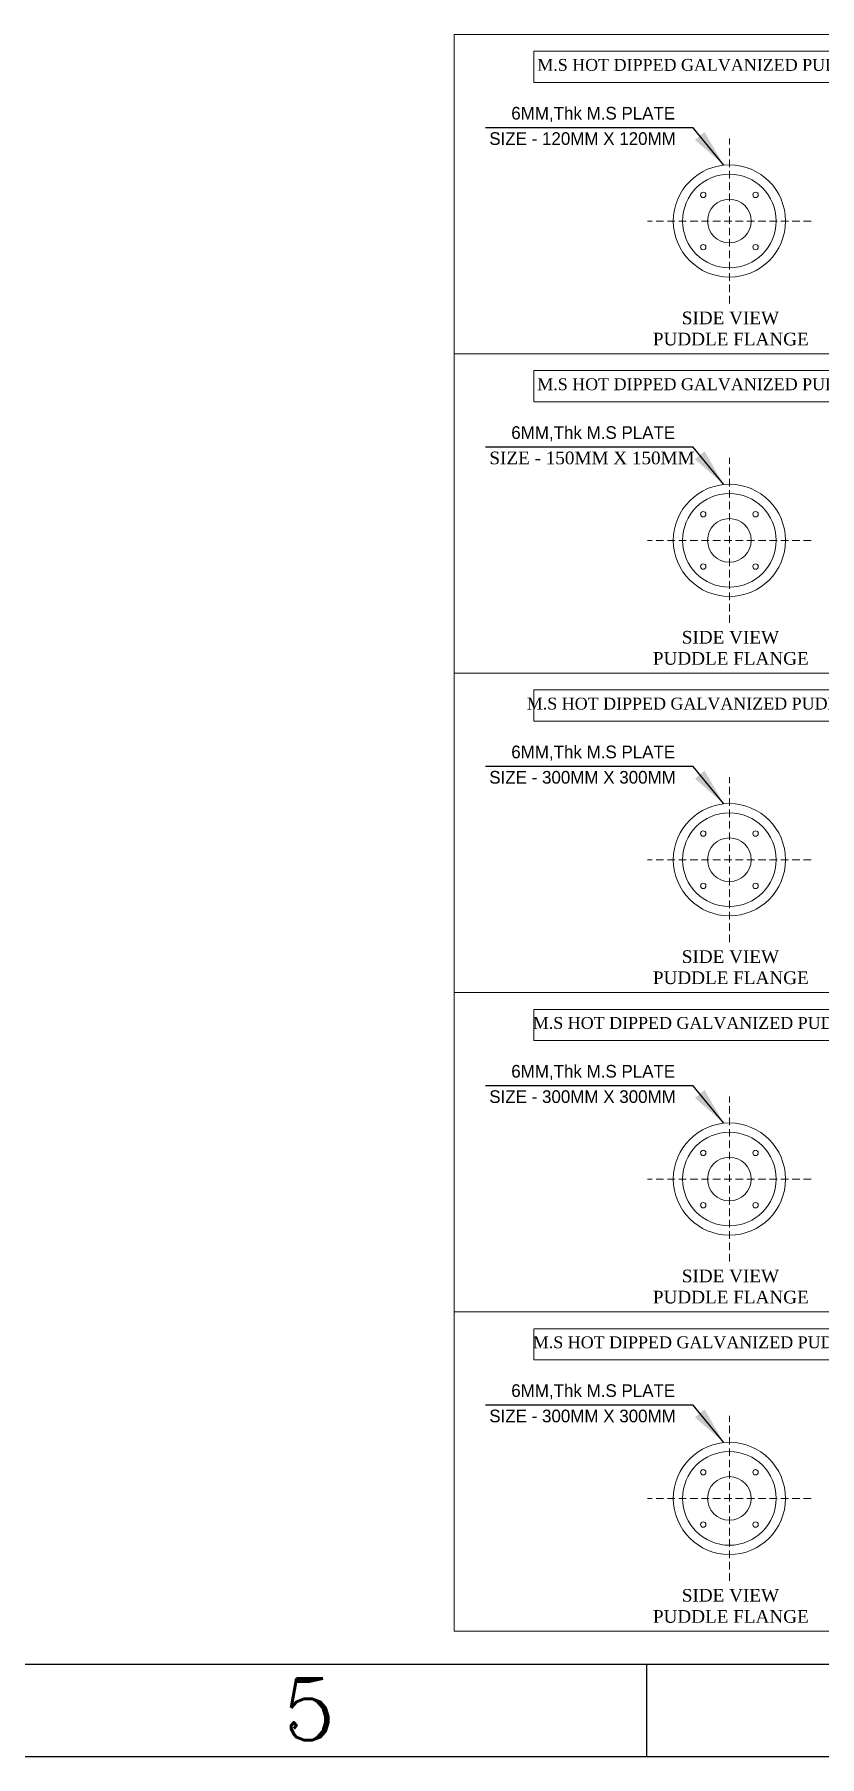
# Model space of a CAD drawing. Header units: millimetres. Extents: x -586673698 to -573385747, y -389867798 to -389752240.
# Drawn here: x -586653800 to -586648614, y -389809116 to -389797742 of the extents above; entities that cross this region are included whole.
import ezdxf

# ---------------------------------------------------------------- set-up
doc = ezdxf.new("R2010")
doc.units = ezdxf.units.MM
doc.header["$LTSCALE"] = 100
doc.linetypes.add('( Hidden )', pattern=[0.375, 0.25, -0.125])
doc.layers.add('1FF-FHC', color=10, linetype='Continuous', lineweight=25)
for name, color, linetype in [('LINE', 9, 'Continuous'), ('P- RWP', 8, 'Continuous'), ('PS_STP', 210, 'Continuous'), ('PUDDLE FLANGE', 104, 'Continuous'), ('T', 2, 'Continuous')]:
    doc.layers.add(name, color=color, linetype=linetype)
doc.styles.add('ROMANS', font='romans', dxfattribs={"width": 0.5})
doc.styles.add('ROMANT', font='romant.shx')
doc.styles.add('style1', font='romanc.shx')
doc.dimstyles.new('PS_STP', dxfattribs={"dimtxt": 400, "dimasz": 150, "dimexe": 0, "dimexo": 0, "dimgap": 0, "dimtad": 1, "dimdec": 0, "dimrnd": 5, "dimzin": 3, "dimdsep": 46, "dimtxsty": 'ROMANS', "dimblk": 'OBLIQUE', "dimcen": 0, "dimclrd": 256, "dimclrt": 7, "dimadec": 0, "dimazin": 0, "dimtfac": 1, "dimtdec": 0, "dimtmove": 2, "dimatfit": 3, "dimfxl": 0, "dimtolj": 1, "dimtzin": 0, "dimlwd": -1, "dimlwe": -1, "dimarcsym": 0})

# ---------------------------------------------------------------- blocks, each defined once
blk = doc.blocks.new('SHEET')
at = {"color": 7}
for p, q in [((12, -976.65), (1464, -976.65)), ((470.25, -976.65), (470.25, -988.65)), ((0, -988.65), (1476, -988.65))]:
    blk.add_line(p, q, dxfattribs=at)
at = {"layer": 'T', "color": 7, "style": 'style1'}
blk.add_text('5', height=8, dxfattribs=at).set_placement((423.1, -986.52))
blk = doc.blocks.new('_Oblique')
at = {"color": 0, "linetype": 'ByBlock', "lineweight": -2}
blk.add_line((-0.5, -0.5), (0.5, 0.5), dxfattribs=at)

msp = doc.modelspace()

# ---------------------------------------------------------------- linework, layer by layer
at = {"layer": '1FF-FHC', "color": 251, "linetype": '( Hidden )', "lineweight": 13, "ltscale": 2}
for p, q in [((-586649210, -389799519, -2.5), (-586649210, -389798430.3, -2.5)), ((-586648669.5, -389798974.7, -2.5), (-586649750.5, -389798974.7, -2.5)), ((-586649210, -389801628.2, -2.5), (-586649210, -389800539.5, -2.5)), ((-586648669.5, -389801083.8, -2.5), (-586649750.5, -389801083.8, -2.5)), ((-586649210, -389803737.4, -2.5), (-586649210, -389802648.7, -2.5)), ((-586648669.5, -389803193, -2.5), (-586649750.5, -389803193, -2.5)), ((-586649210, -389805846.6, -2.5), (-586649210, -389804757.8, -2.5)), ((-586648669.5, -389805302.2, -2.5), (-586649750.5, -389805302.2, -2.5)), ((-586649210, -389807955.8, -2.5), (-586649210, -389806867, -2.5)), ((-586648669.5, -389807411.4, -2.5), (-586649750.5, -389807411.4, -2.5))]:
    msp.add_line(p, q, dxfattribs=at)
at = {"layer": 'P- RWP', "color": 4, "lineweight": 13, "elevation": -2.5}
for points in [[(-586651028.5, -389797742.4), (-586644834.1, -389797742.4), (-586644834.1, -389799851.6), (-586651028.5, -389799851.6)], [(-586651028.5, -389799851.6), (-586644834.1, -389799851.6), (-586644834.1, -389801960.8), (-586651028.5, -389801960.8)], [(-586651028.5, -389801960.8), (-586644834.1, -389801960.8), (-586644834.1, -389804070), (-586651028.5, -389804070)], [(-586651028.5, -389804070), (-586644834.1, -389804070), (-586644834.1, -389806179.2), (-586651028.5, -389806179.2)], [(-586651028.5, -389806179.2), (-586644834.1, -389806179.2), (-586644834.1, -389808288.3), (-586651028.5, -389808288.3)]]:
    msp.add_lwpolyline(points, close=True, dxfattribs=at)
at = {"layer": 'P- RWP', "color": 11, "lineweight": 13, "elevation": -2.5}
for points in [[(-586650501.7, -389798060.3), (-586645772, -389798060.3), (-586645772, -389797853.8), (-586650501.7, -389797853.8)], [(-586650501.7, -389800169.5), (-586645772, -389800169.5), (-586645772, -389799962.9), (-586650501.7, -389799962.9)], [(-586650501.7, -389802278.6), (-586645772, -389802278.6), (-586645772, -389802072.1), (-586650501.7, -389802072.1)], [(-586650501.7, -389804387.8), (-586645772, -389804387.8), (-586645772, -389804181.3), (-586650501.7, -389804181.3)], [(-586650501.7, -389806497), (-586645772, -389806497), (-586645772, -389806290.5), (-586650501.7, -389806290.5)]]:
    msp.add_lwpolyline(points, close=True, dxfattribs=at)
at = {"layer": 'PUDDLE FLANGE', "linetype": 'ByBlock', "lineweight": 13}
for centre, radius in [((-586649210, -389798974.7, -2.5), 370.6), ((-586649210, -389798974.7, -2.5), 309.3), ((-586649382.7, -389798802, -2.5), 17.8), ((-586649210, -389798974.7, -2.5), 143.9), ((-586649037.3, -389798802, -2.5), 17.8), ((-586649382.7, -389799147.4, -2.5), 17.8), ((-586649037.3, -389799147.4, -2.5), 17.8), ((-586649210, -389801083.8, -2.5), 370.6), ((-586649210, -389801083.8, -2.5), 309.3), ((-586649382.7, -389800911.1, -2.5), 17.8), ((-586649037.3, -389800911.1, -2.5), 17.8), ((-586649210, -389801083.8, -2.5), 143.9), ((-586649382.7, -389801256.6, -2.5), 17.8), ((-586649037.3, -389801256.6, -2.5), 17.8), ((-586649210, -389803193, -2.5), 370.6), ((-586649210, -389803193, -2.5), 309.3), ((-586649382.7, -389803020.3, -2.5), 17.8), ((-586649210, -389803193, -2.5), 143.9), ((-586649037.3, -389803020.3, -2.5), 17.8), ((-586649382.7, -389803365.7, -2.5), 17.8), ((-586649037.3, -389803365.7, -2.5), 17.8), ((-586649210, -389805302.2, -2.5), 370.6), ((-586649210, -389805302.2, -2.5), 309.3), ((-586649382.7, -389805129.5, -2.5), 17.8), ((-586649037.3, -389805129.5, -2.5), 17.8), ((-586649210, -389805302.2, -2.5), 143.9), ((-586649382.7, -389805474.9, -2.5), 17.8), ((-586649037.3, -389805474.9, -2.5), 17.8), ((-586649210, -389807411.4, -2.5), 370.6), ((-586649210, -389807411.4, -2.5), 309.3), ((-586649382.7, -389807238.7, -2.5), 17.8), ((-586649210, -389807411.4, -2.5), 143.9), ((-586649037.3, -389807238.7, -2.5), 17.8), ((-586649382.7, -389807584.1, -2.5), 17.8), ((-586649037.3, -389807584.1, -2.5), 17.8)]:
    msp.add_circle(centre, radius, dxfattribs=at)

# ---------------------------------------------------------------- block references
at = {"layer": 'LINE', "color": 7, "linetype": 'ByBlock', "lineweight": 13, "ltscale": 2, "xscale": 50.91065699553089, "yscale": 50.91065699553089, "zscale": 50.91065699553089}
msp.add_blockref('SHEET', (-586673697.7, -389758783.3, -234.9), dxfattribs=at)

# ---------------------------------------------------------------- texts
at = {"color": 7, "lineweight": 13, "char_height": 78.5237, "width": 5440.294, "attachment_point": 5, "style": 'ROMANT'}
for s, insert in [('{\\fTimes New Roman|b0|i0|c0|p18;M.S HOT DIPPED GALVANIZED PUDDLE FLANGE: \\C1;40NB (ONE SIDED FLANGE) - 2NOS }', (-586648136.5, -389797956.2, -2.5)), ('{\\fTimes New Roman|b0|i0|c0|p18;M.S HOT DIPPED GALVANIZED PUDDLE FLANGE: \\C1;50NB (ONE SIDED FLANGE) - 6NOS }', (-586648136.5, -389800065.4, -2.5)), ('{\\fTimes New Roman|b0|i0|c0|p18;M.S HOT DIPPED GALVANIZED PUDDLE FLANGE: \\C1;100NB (BOTH SIDED FLANGE) - 2NOS }', (-586648136.5, -389802174.6, -2.5)), ('{\\fTimes New Roman|b0|i0|c0|p18;M.S HOT DIPPED GALVANIZED PUDDLE FLANGE: \\C1;100NB (ONE SIDED FLANGE) - 6NOS }', (-586648136.5, -389804283.8, -2.5)), ('{\\fTimes New Roman|b0|i0|c0|p18;M.S HOT DIPPED GALVANIZED PUDDLE FLANGE: \\C1;150NB (ONE SIDED FLANGE) - 1NOS }', (-586648136.5, -389806393, -2.5))]:
    msp.add_mtext(s, dxfattribs=dict(at, insert=insert))
at = {"layer": 'PS_STP', "lineweight": 13, "char_height": 83.724}
for s, insert, attachment_point in [('{\\C7;6MM,Thk M.S PLATE}', (-586649568.2, -389798270.5, -2.5), 6), ('{\\C7; SIZE - 120MM X 120MM}', (-586650827, -389798430.8, -2.5), 4), ('{\\C7;6MM,Thk M.S PLATE}', (-586649568.2, -389800379.7, -2.5), 6), ('{\\fTimes New Roman|b0|i0|c0|p18;\\C7; SIZE - 150MM X 150MM}', (-586650827, -389800540, -2.5), 4), ('{\\C7;6MM,Thk M.S PLATE}', (-586649568.2, -389802488.9, -2.5), 6), ('{\\C7; SIZE - 300MM X 300MM}', (-586650827, -389802649.2, -2.5), 4), ('{\\C7;6MM,Thk M.S PLATE}', (-586649568.2, -389804598.1, -2.5), 6), ('{\\C7; SIZE - 300MM X 300MM}', (-586650827, -389804758.3, -2.5), 4), ('{\\C7;6MM,Thk M.S PLATE}', (-586649568.2, -389806707.3, -2.5), 6), ('{\\C7; SIZE - 300MM X 300MM}', (-586650827, -389806867.5, -2.5), 4)]:
    msp.add_mtext(s, dxfattribs=dict(at, insert=insert, attachment_point=attachment_point))
at = {"layer": 'PS_STP', "lineweight": 13, "ltscale": 2, "char_height": 83.724, "width": 1029.201, "attachment_point": 1}
for insert in [(-586649729.2, -389799572.8, -2.5), (-586649729.2, -389801681.9, -2.5), (-586649729.2, -389803791.1, -2.5), (-586649729.2, -389805900.3, -2.5), (-586649729.2, -389808009.5, -2.5)]:
    msp.add_mtext('\\pi204.81753;{\\fTimes New Roman|b0|i0|c0|p18;SIDE VIEW \\P\\pi13.97986;PUDDLE FLANGE}', dxfattribs=dict(at, insert=insert))

# ---------------------------------------------------------------- leaders
at = {"layer": 'PS_STP', "lineweight": 13}
for points in [[(-586649246.7, -389798605.9, -2.5), (-586649449.7, -389798359.9, -2.5), (-586650820, -389798359.9, -2.5)], [(-586649246.7, -389800715.1, -2.5), (-586649449.7, -389800469, -2.5), (-586650820, -389800469, -2.5)], [(-586649246.7, -389802824.2, -2.5), (-586649449.7, -389802578.2, -2.5), (-586650820, -389802578.2, -2.5)], [(-586649246.7, -389804933.4, -2.5), (-586649449.7, -389804687.4, -2.5), (-586650820, -389804687.4, -2.5)], [(-586649246.7, -389807042.6, -2.5), (-586649449.7, -389806796.6, -2.5), (-586650820, -389806796.6, -2.5)]]:
    msp.add_leader(points, dimstyle='PS_STP', override={"dimasz": 250, "dimtad": 0, "dimclrd": 253}, dxfattribs=at)

doc.saveas('drawing.dxf')
